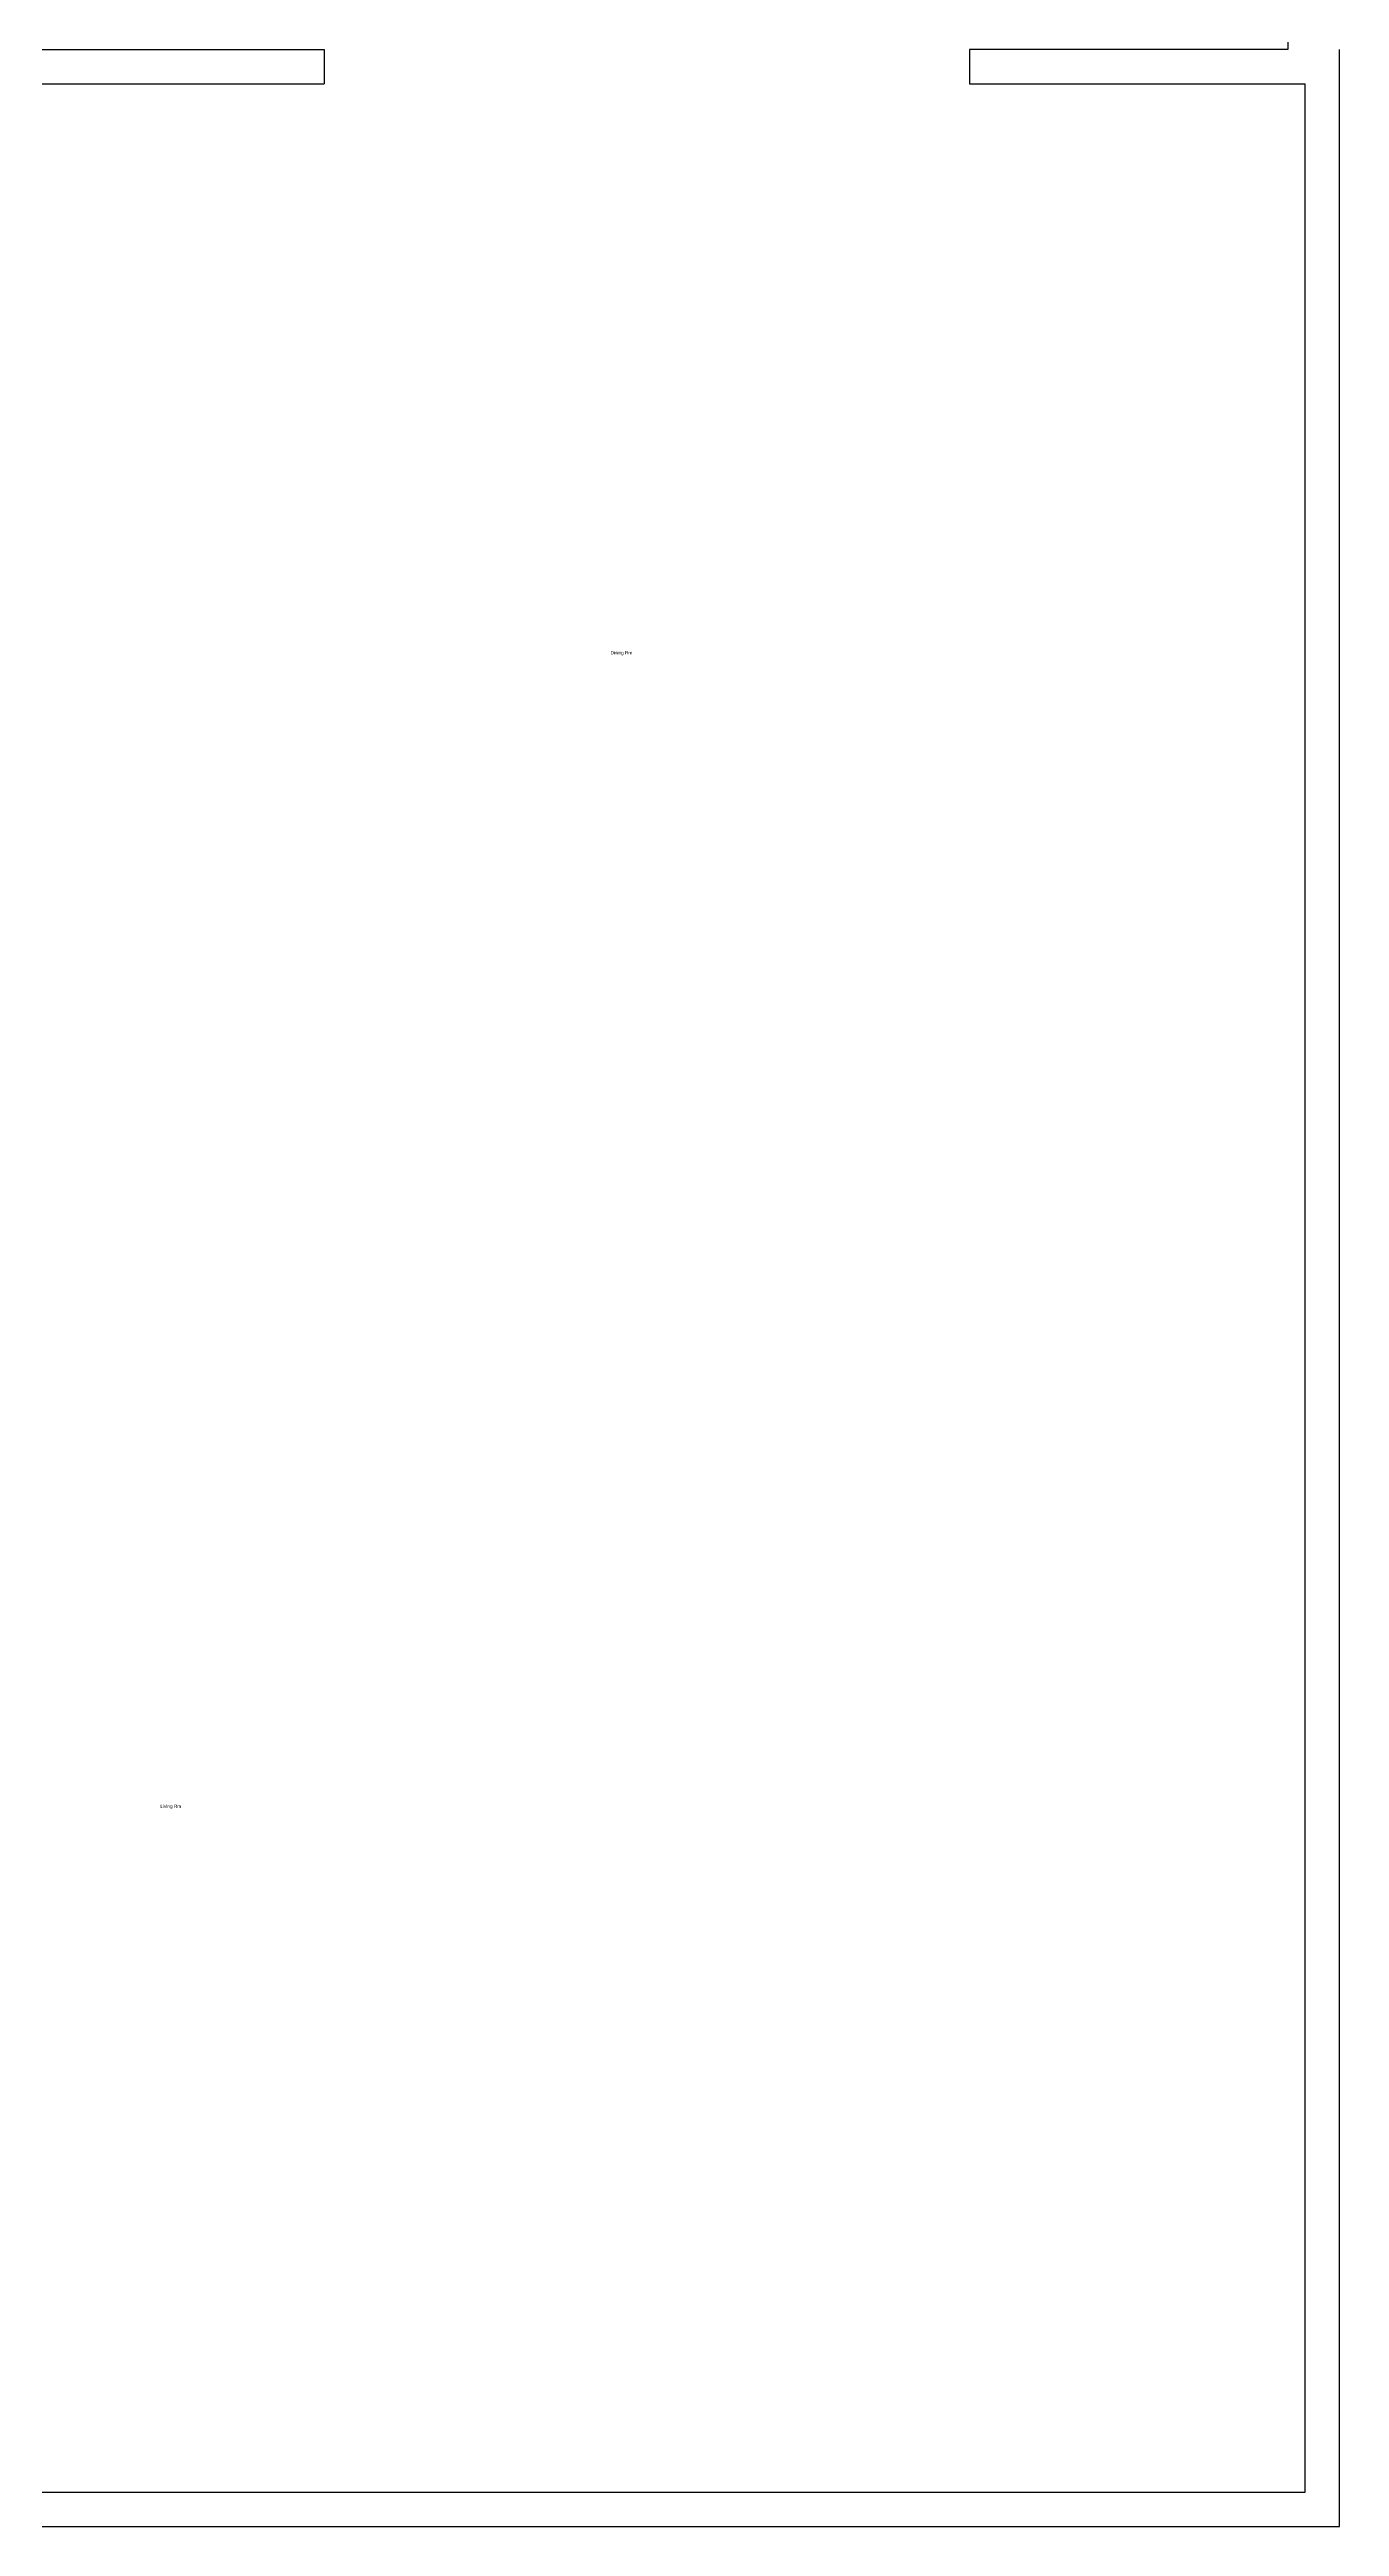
# Model space of a CAD drawing. Header units: millimetres. Extents: x 0 to 17678, y -610 to 14021.
# Drawn here: x 13870 to 17678, y -610 to 6706 of the extents above; entities that cross this region are included whole.
import ezdxf
from ezdxf.enums import TextEntityAlignment as Align

# ---------------------------------------------------------------- set-up
doc = ezdxf.new("R2010")
doc.units = ezdxf.units.MM

msp = doc.modelspace()

# ---------------------------------------------------------------- linework, layer by layer
for p, q in [((17526, 13868.4), (17526, 6705.6)), ((12954, 6705.6), (14681.2, 6705.6)), ((14681.2, 6705.6), (14681.2, 6604)), ((17526, 6705.6), (16586.2, 6705.6)), ((16586.2, 6705.6), (16586.2, 6604)), ((17678.4, -609.6), (17678.4, 6705.6)), ((13766.8, 6604), (14681.2, 6604)), ((16586.2, 6604), (17576.8, 6604)), ((17576.8, -508), (17576.8, 6604)), ((11188.7, -508), (17576.8, -508)), ((7315.2, -609.6), (17678.4, -609.6))]:
    msp.add_line(p, q)

# ---------------------------------------------------------------- texts
for s, p in [('Dining Rm', (15590.8, 4924.1)), ('Living Rm', (14259, 1517.3))]:
    msp.add_text(s, height=10).set_placement(p, align=Align.MIDDLE_RIGHT)

doc.saveas('drawing.dxf')
